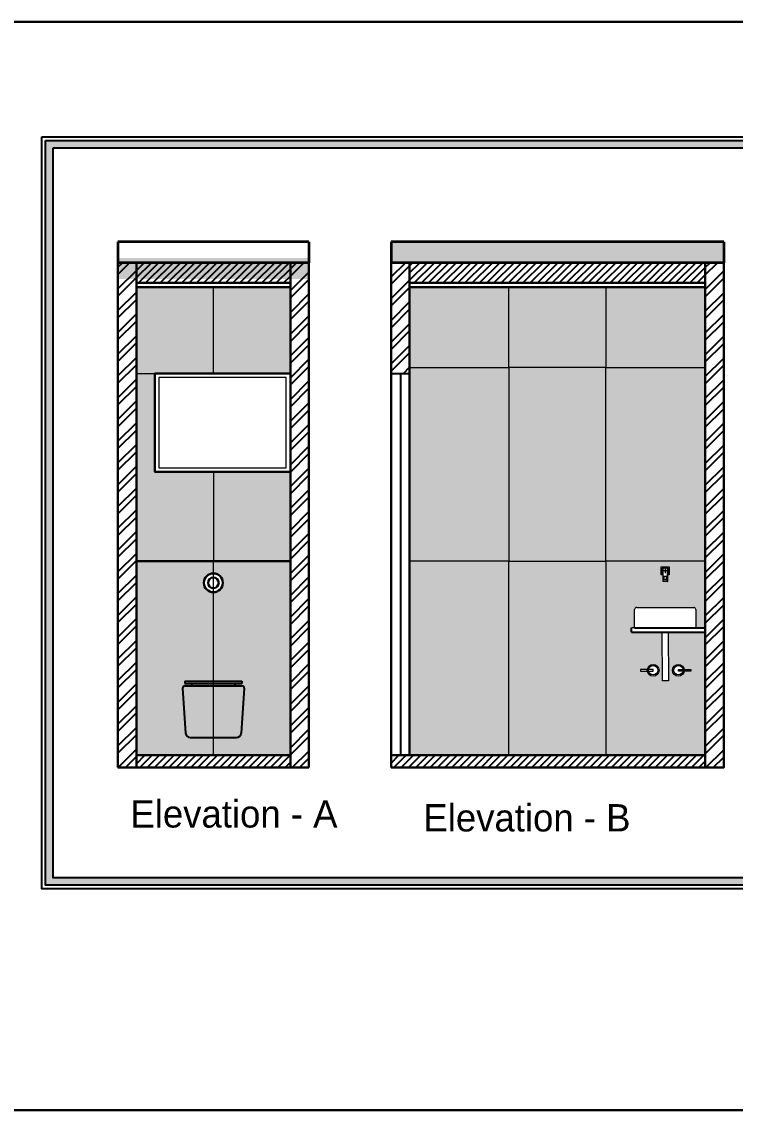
# Model space of a CAD drawing. Header units: millimetres. Extents: x 56222 to 3066687, y -650199 to -121287.
# Drawn here: x 149099.7 to 149273.5, y -184754.5 to -184489.3 of the extents above; entities that cross this region are included whole.
import ezdxf

# ---------------------------------------------------------------- set-up
doc = ezdxf.new("R2010")
doc.units = ezdxf.units.MM
doc.header["$MEASUREMENT"] = 0
for name, color, linetype, lineweight in [('dim05', 1, 'Continuous', 13), ('ELEC.', 5, 'Continuous', 20), ('Flooring', 253, 'Continuous', 30), ('FURNITURE', 32, 'Continuous', 9), ('INT-MISCELLENOUS', 250, 'Continuous', 0), ('NAME PLATE', 7, 'Continuous', 25), ('sec. mark', 5, 'Continuous', 25), ('UTILITY', 48, 'Continuous', 9), ('wall', 7, 'Continuous', 30), ('XX~SLAB ( BEAM )~ ( DIM )', 7, 'Continuous', 9)]:
    doc.layers.add(name, color=color, linetype=linetype, lineweight=lineweight)
doc.layers.add('hatch', color=253, linetype='Continuous', lineweight=0, transparency=0.4)
doc.layers.add('SANIT', color=232, linetype='Continuous')
doc.layers.add('str coll', color=6, linetype='Continuous')
doc.styles.add('DATE', font='swissc.ttf', dxfattribs={"height": 6.75})
pattern_1 = [(49.99999999999999, (-6126.994745536678, -3315.279934462422), (0.7172601826007535, -0.06275213498259512), [0.07500000000000001, -0.8250000000000001]), (355, (-6126.994745536678, -3315.279934462422), (-0.138751333613, 0.7521921337000119), [0.06, -0.66]), (100.45144446, (-6126.934973855678, -3315.285163806422), (0.578508846727112, 0.6894399909686295), [0.06374019199999995, -0.7011421119999995]), (46.18420000000001, (-6126.994745536678, -3315.079934462422), (1.067241330671572, -0.1655192807930765), [0.1125, -1.2375]), (96.63563549, (-6126.905808791678, -3315.093727769422), (0.9346619456742284, 0.9741186007745505), [0.09561034200000001, -1.05171376]), (351.1841639899999, (-6126.994745536678, -3315.079934462422), (0.9346619450547732, 0.9741186002699902), [0.09000000000000001, -0.990000001]), (21, (-6126.894745536678, -3315.129934462422), (0.5969070521184617, -0.4026188906653388), [0.07500000000000001, -0.8250000000000001]), (326.0000000000001, (-6126.894745536678, -3315.129934462422), (0.2433153319215817, 0.7251500450468531), [0.06, -0.66]), (71.45144474, (-6126.845003282679, -3315.163486036422), (0.8402223767299711, 0.3225311528063539), [0.06374019000000002, -0.701142112]), (37.50000000000001, (-6126.994745536678, -3315.279934462422), (0.01215985531729067, 0.3328938538313115), [0, -0.652, 0, -0.67, 0, -0.6625000000000001]), (7.499999999999999, (-6126.994745536678, -3315.279934462422), (0.2630695374421486, 0.3944117118823602), [0, -0.382, 0, -0.637, 0, -0.2525]), (327.5, (-6127.217745536678, -3315.279934462422), (0.533822436172409, -0.02255487173437976), [0, -0.25, 0, -0.78, 0, -1.035]), (317.5, (-6127.317745536679, -3315.279934462422), (0.5831861693423862, 0.1001049823323177), [0, -0.325, 0, -0.518, 0, -0.735])]
pattern_2 = [(45, (-6126.994745536678, -3315.279934462422), (-2.651650429449553, 2.651650429449553), []), (45, (-6125.226978586678, -3315.279934462422), (-2.651650429449553, 2.651650429449553), [])]
pattern_3 = [(45, (-6126.994745536678, -3315.279934462422), (-0.8838834764831844, 0.8838834764831844), [])]

# ---------------------------------------------------------------- blocks, each defined once
blk = doc.blocks.new('sda sdasd')
at = {"ltscale": 0.25, "true_color": 0xffffff}
h = blk.add_hatch(color=7, dxfattribs=at)
h.dxf.hatch_style = 1
h.paths.add_polyline_path([(46521.76047098187, -32072.17488785696, 0.4338480866341615), (46521.20321093896, -32071.57924016178), (46507.31773102479, -32071.57924016178, 0.4338480866341615), (46506.76047098188, -32072.17488785696), (46507.48899382655, -32083.10273052676, 0.3948479051885594), (46508.60351391236, -32084.14542323901), (46519.9174280514, -32084.14542323901, 0.3948479051882686), (46521.03194813721, -32083.10273052676)])
h.paths.add_polyline_path([(46521.20321093896, -32070.46224611047), (46507.31773102479, -32070.46224611047), (46507.31773102479, -32071.02074313612), (46521.20321093896, -32071.02074313612)])
h.paths.add_polyline_path([(46519.527719862, -32071.02074313612), (46508.99322210175, -32071.02074313612), (46508.99322210175, -32071.57924016178), (46519.527719862, -32071.57924016178)])
at = {"layer": 'SANIT'}
for p, q in [((46507.31773102479, -32070.46224611047), (46507.31773102479, -32071.02074313612)), ((46507.31773102479, -32070.46224611047), (46521.20321093896, -32070.46224611047)), ((46507.31773102479, -32071.02074313612), (46521.20321093896, -32071.02074313612)), ((46508.99322210175, -32071.02074313612), (46508.99322210175, -32071.57924016178)), ((46519.527719862, -32071.02074313612), (46519.527719862, -32071.57924016178)), ((46521.20321093896, -32070.46224611047), (46521.20321093896, -32071.02074313612)), ((46506.76047098188, -32072.17488785696), (46507.48899382653, -32083.10273052675)), ((46507.31773102479, -32071.57924016178), (46521.20321093896, -32071.57924016178)), ((46521.76047098188, -32072.17488785696), (46521.03194813723, -32083.10273052675)), ((46508.60351391236, -32084.14542323901), (46519.9174280514, -32084.14542323901))]:
    blk.add_line(p, q, dxfattribs=at)
for centre, radius, start, end in [((46507.31773102479, -32072.13773718743), 0.558497025654729, 90, 183.8140748341183), ((46521.20321093896, -32072.13773718743), 0.558497025654729, 356.1859251658687, 90), ((46508.60351391236, -32083.0284291877), 1.116994051309458, 183.8140748341183, 270), ((46519.9174280514, -32083.0284291877), 1.116994051309458, 270, 356.1859251658687)]:
    blk.add_arc(centre, radius, start, end, dxfattribs=at)
blk = doc.blocks.new('28')
at = {"layer": 'INT-MISCELLENOUS'}
for p, q in [((2733.916604217879, 15158.23691723935), (2733.916604217879, 15225.23691723935)), ((2734.416604217879, 15225.73691723935), (2801.416604217879, 15225.73691723935)), ((2747.285150843227, 15157.73691723935), (2734.416604217879, 15157.73691723935)), ((2744.266428367581, 15214.88662996773), (2744.266428367581, 15168.58662996773)), ((2744.317570638114, 15213.58662996773), (2744.317570638114, 15169.88662996773)), ((2744.521428367581, 15213.58662996773), (2744.521428367581, 15169.88662996773)), ((2791.066428367581, 15215.38662996773), (2744.766428367581, 15215.38662996773)), ((2744.962225464663, 15190.47398160495), (2744.96225299562, 15169.25011199544)), ((2746.192188600187, 15212.98675288966), (2744.962970919399, 15190.50127509204)), ((2745.462252995828, 15168.75035120901), (2745.462252995828, 15168.750112644)), ((2745.462252995828, 15168.750112644), (2747.259481571813, 15168.750112644)), ((2789.766428367581, 15215.33548769719), (2746.066428367581, 15215.33548769719)), ((2789.766428367581, 15215.13162996773), (2746.066428367581, 15215.13162996773)), ((2746.066428367581, 15168.34162996773), (2747.267847690194, 15168.34162996773)), ((2746.066428367581, 15168.13777223826), (2747.27193359348, 15168.13777223826)), ((2746.193345796379, 15212.95946005115), (2747.505775153, 15211.64703069456)), ((2789.141636343139, 15213.45946005115), (2746.69144314545, 15213.45946005115)), ((2747.285150843229, 15166.46076272866), (2747.285150843218, 15104.80300161809)), ((2747.505775153, 15211.64703069456), (2747.505775153001, 15104.80300161809)), ((2787.916603770844, 15191.7368623673), (2747.916604664913, 15191.7368623673)), ((2762.900825364302, 15191.73685427241), (2772.932383071455, 15191.73687046218)), ((2767.916604217879, 15211.73686192026), (2767.916604217879, 15171.73686281433)), ((2788.327304335733, 15211.64703069456), (2789.639733692189, 15212.95946005115)), ((2788.327304335593, 15104.80300161809), (2788.327304335733, 15211.64703069456)), ((2788.547928645519, 15104.80300161809), (2788.5479286453, 15166.46076272747)), ((2801.416604217879, 15157.73691723935), (2788.547928645331, 15157.73691723935)), ((2788.577211542185, 15168.08662996773), (2791.066428367581, 15168.08662996773)), ((2788.579713351663, 15168.13777223826), (2789.766428367581, 15168.13777223826)), ((2788.589685791181, 15168.34162996773), (2789.766428367581, 15168.34162996773)), ((2788.613933378283, 15168.750112644), (2790.370826492925, 15168.750112644)), ((2790.870108569192, 15190.50127509204), (2789.640890888403, 15212.98675288966)), ((2790.370826492925, 15168.75035120901), (2790.370826492925, 15168.750112644)), ((2790.87082649297, 15169.25011199543), (2790.870854023928, 15190.47398160495)), ((2791.311428367581, 15169.88662996772), (2791.311428367581, 15213.58662996773)), ((2791.515286097048, 15169.88662996772), (2791.515286097048, 15213.58662996773)), ((2791.566428367581, 15168.58662996773), (2791.566428367581, 15214.88662996773)), ((2801.916604217879, 15225.23691723935), (2801.916604217879, 15158.23691723935)), ((2748.003872502051, 15104.30300161809), (2747.785150843227, 15104.30300161809)), ((2787.829206986548, 15104.30300161809), (2748.003872502051, 15104.30300161809)), ((2755.666539744295, 15142.79519628157), (2755.666539744298, 15122.29519628157)), ((2778.166539744295, 15144.79519628157), (2757.666539744295, 15144.79519628156)), ((2757.666539744295, 15120.29519628157), (2778.166539744295, 15120.29519628157)), ((2780.166539744295, 15122.29519628157), (2780.166539744292, 15142.79519628157)), ((2788.047928645226, 15104.30300161809), (2787.829206986548, 15104.30300161809))]:
    blk.add_line(p, q, dxfattribs=at)
for centre, radius, start, end in [((2734.416604217879, 15225.23691723935), 0.5000000000000004, 90, 180), ((2734.416604217879, 15158.23691723935), 0.5000000000000004, 180, 270), ((2744.766428367581, 15214.88662996773), 0.5000000000000004, 90, 180), ((2744.766428367581, 15168.58662996773), 0.5000000000000004, 180, 270), ((2746.066428367581, 15213.58662996773), 1.74885772946717, 90, 180), ((2746.066428367581, 15169.88662996772), 1.74885772946716, 180, 270), ((2746.066428367581, 15213.58662996773), 1.544999999999991, 90, 180), ((2746.066428367581, 15169.88662996772), 1.54499999999998, 180, 270), ((2745.462225464662, 15190.47398225354), 0.5000000000000018, 176.8709158703778, 180.0000743222882), ((2745.462252996429, 15169.25011264457), 0.4999999999999986, 180.0000743859669, 269.9999999310582), ((2746.691443145451, 15212.95946005115), 0.5000000000009962, 90.00000000005213, 176.8709158701674), ((2789.14163634314, 15212.95946005115), 0.499999999999878, 3.129084129518002, 90.00000000005213), ((2789.766428367581, 15213.58662996773), 1.74885772946717, 0, 90), ((2789.766428367581, 15213.58662996773), 1.544999999999991, 0, 90), ((2789.766428367581, 15169.88662996772), 1.74885772946717, 270, 0), ((2789.766428367581, 15169.88662996772), 1.544999999999991, 270, 0), ((2790.370826492791, 15169.250112644), 0.5000000000000004, 270.0000000152683, 359.9999256792751), ((2790.370854023928, 15190.47398225354), 0.5000000000000013, 0, 3.12908412962216), ((2791.066428367581, 15214.88662996773), 0.5000000000000004, 0, 90), ((2791.066428367581, 15168.58662996773), 0.5000000000000004, 270, 0), ((2801.416604217879, 15225.23691723935), 0.5000000000000004, 0, 90), ((2801.416604217879, 15158.23691723935), 0.5000000000000004, 270, 0), ((2747.785150843229, 15104.80300161809), 0.4999999999997645, 180, 269.9999999999479), ((2788.047928645185, 15104.80300161809), 0.5000000000000837, 270.0000002524218, 0)]:
    blk.add_arc(centre, radius, start, end, dxfattribs=at)
blk.add_ellipse((2788.85219146246, 15166.46129418183), major_axis=(-3.990787110150218e-05, -3.499470647290653), ratio=0.08748907948251701, start_param=4.267198825471901, end_param=4.712541845179189, dxfattribs=at)
for points, knots in [([(2747.310901847912, 15169.3408138115), (2747.278870807555, 15169.29652779056), (2747.260076726612, 15169.16249890109), (2747.255408766719, 15168.80830138194), (2747.269850819451, 15168.26678120114), (2747.288502984941, 15167.45107033308), (2747.289214028453, 15166.84354311819), (2747.289632143032, 15166.46076272866)], [0.1341545808686492, 0.1341545808686492, 0.1341545808686492, 0.1341545808686492, 0.2729104800610421, 0.4084535133941652, 0.5742392236846261, 0.7712263564094565, 1, 1, 1, 1]), ([(2788.569808988408, 15167.91386239074), (2788.570348772768, 15167.93303733804), (2788.576762307072, 15168.16055056868), (2788.599510325366, 15168.56102493298), (2788.63055912303, 15169.016277181), (2788.663850612261, 15169.33689301544), (2788.674131206577, 15169.44850150306), (2788.654482005024, 15169.46236763141)], [0, 0, 0, 0, 0.01693004136539587, 0.2332863953458127, 0.4356781312108945, 0.6238469319707147, 0.7791071163533891, 0.7791071163533891, 0.7791071163533891, 0.7791071163533891]), ([(2755.666539744295, 15142.79519628157), (2755.666319184917, 15143.07146259169), (2755.78025399435, 15143.61211107955), (2756.251900744552, 15144.28311236563), (2756.917191430583, 15144.70194736107), (2757.423502562138, 15144.79527835382), (2757.666539744295, 15144.79519628156)], [0, 0, 0, 0, 0.263777883335291, 0.5164766120121037, 0.7678992076689491, 1, 1, 1, 1]), ([(2757.666539744295, 15120.29519628157), (2757.390273434172, 15120.29497572219), (2756.849624946315, 15120.40891053162), (2756.178623660227, 15120.88055728182), (2755.75978866479, 15121.54584796785), (2755.666457672038, 15122.05215909941), (2755.666539744298, 15122.29519628157)], [0, 0, 0, 0, 0.2637778833352896, 0.5164766120120908, 0.7678992076689514, 1, 1, 1, 1]), ([(2778.166539744295, 15144.79519628157), (2778.442806054417, 15144.79541684095), (2778.983454542275, 15144.68148203151), (2779.654455828362, 15144.20983528131), (2780.073290823801, 15143.54454459528), (2780.166621816552, 15143.03823346372), (2780.166539744292, 15142.79519628157)], [0, 0, 0, 0, 0.2637778833352965, 0.5164766120121023, 0.7678992076689455, 1, 1, 1, 1]), ([(2780.166539744295, 15122.29519628157), (2780.166760303672, 15122.01892997144), (2780.05282549424, 15121.47828148359), (2779.581178744038, 15120.8072801975), (2778.915888058007, 15120.38844520206), (2778.409576926451, 15120.29511420931), (2778.166539744295, 15120.29519628157)], [0, 0, 0, 0, 0.2637778833352794, 0.5164766120121009, 0.7678992076689403, 1, 1, 1, 1])]:
    blk.add_open_spline(points, degree=3, knots=knots, dxfattribs=at)

msp = doc.modelspace()

# ---------------------------------------------------------------- hatches: boundary and pattern name
at = {"layer": 'hatch', "linetype": 'Continuous', "lineweight": 25}
h = msp.add_hatch(dxfattribs=at)
h.set_pattern_fill('AR-CONC', color=256, scale=0.5)
h.set_pattern_definition([(49.99999999999999, (-6126.994745536678, -3319.21982601838), (3.586300913003767, -0.3137606749129755), [0.375, -4.125]), (355, (-6126.994745536678, -3319.21982601838), (-0.693756668065, 3.760960668500059), [0.3, -3.3]), (100.45144446, (-6126.695887131678, -3319.245972738379), (2.89254423363556, 3.447199954843147), [0.3187009599999997, -3.505710559999998]), (46.18420000000001, (-6126.994745536678, -3318.21982601838), (5.336206653357862, -0.8275964039653827), [0.5625, -6.1875]), (96.63563549, (-6126.550061811678, -3318.28879255338), (4.673309728371142, 4.870593003872752), [0.47805171, -5.258568799999999]), (351.1841639899999, (-6126.994745536678, -3318.21982601838), (4.673309725273866, 4.870593001349951), [0.45, -4.950000005]), (21, (-6126.494745536678, -3318.46982601838), (2.984535260592308, -2.013094453326694), [0.375, -4.125]), (326.0000000000001, (-6126.494745536678, -3318.46982601838), (1.216576659607909, 3.625750225234265), [0.3, -3.3]), (71.45144474, (-6126.246034266678, -3318.63758388838), (4.201111883649856, 1.612655764031769), [0.31870095, -3.50571056]), (37.50000000000001, (-6126.994745536678, -3319.21982601838), (0.06079927658645334, 1.664469269156557), [0, -3.26, 0, -3.35, 0, -3.3125]), (7.499999999999999, (-6126.994745536678, -3319.21982601838), (1.315347687210743, 1.972058559411801), [0, -1.91, 0, -3.185, 0, -1.2625]), (327.5, (-6128.109745536678, -3319.21982601838), (2.669112180862045, -0.1127743586718988), [0, -1.25, 0, -3.9, 0, -5.175]), (317.5, (-6128.609745536678, -3319.21982601838), (2.915930846711931, 0.5005249116615886), [0, -1.625, 0, -2.59, 0, -3.675])])
h.paths.add_polyline_path([(149189.6477328346, -184542.8864930004), (149189.6477328346, -184547.9466014454), (149270.6477273103, -184547.9466014458), (149270.6477273102, -184542.8864930009)])
h.paths.add_polyline_path([(149169.5907054659, -184546.8263845564), (149123.0907109904, -184546.826384556), (149123.0907109904, -184551.8864930009), (149169.5907054659, -184551.8864930013)])
h = msp.add_hatch(dxfattribs=at)
h.set_pattern_fill('ANSI32', color=256, scale=10, style=0)
h.set_pattern_definition(pattern_2)
h.paths.add_polyline_path([(149127.5907109903, -184547.946601445), (149123.0907109904, -184547.9466014449), (149123.0907109904, -184670.9466014449), (149127.5907109904, -184670.9466014449)])
h.paths.add_polyline_path([(149169.5907054659, -184547.9466014454), (149165.0907109903, -184547.9466014453), (149165.0907109903, -184670.9466014449), (149169.5907054659, -184670.9466014449)])
h = msp.add_hatch(dxfattribs=at)
h.set_pattern_fill('ANSI31', color=6, scale=10)
h.set_pattern_definition(pattern_3)
h.paths.add_polyline_path([(149266.1477328347, -184547.9466014455), (149194.1477328346, -184547.9466014451), (149194.1477328346, -184552.8864930005), (149266.1477328347, -184552.8864930005)])
h.paths.add_polyline_path([(149165.0907082281, -184547.9466014453), (149127.5907082282, -184547.9466014449), (149127.5907109904, -184552.8864930005), (149165.0907109903, -184552.8864930005)])
h = msp.add_hatch(dxfattribs=at)
h.set_pattern_fill('ANSI32', color=256, scale=10, style=0)
h.set_pattern_definition(pattern_2)
h.paths.add_polyline_path([(149194.1477328346, -184553.8864930006), (149194.1477328346, -184547.9466014454), (149189.6477328346, -184547.9466014454), (149189.6477328346, -184574.9465963057), (149194.1477328346, -184574.9465963057), (149194.1477328346, -184573.458601446)])
h = msp.add_hatch(dxfattribs=at)
h.set_pattern_fill('ANSI32', color=256, scale=10, style=0)
h.set_pattern_definition(pattern_2)
h.paths.add_polyline_path([(149270.6477273103, -184547.9466014453), (149266.1477328347, -184547.9466014453), (149266.1477328347, -184670.9466014449), (149270.6477273103, -184670.9466014449)])
at = {"layer": 'hatch', "linetype": 'Continuous', "lineweight": 25, "true_color": 0xe9d9ba, "transparency": 33554546}
h = msp.add_hatch(dxfattribs=at)
h.set_pattern_fill('AR-CONC', color=254, scale=0.1)
h.set_pattern_definition(pattern_1)
edge = h.paths.add_edge_path()
edge.add_line((149165.0907109903, -184620.702601445), (149146.3407109903, -184620.702601445))
edge.add_line((149146.3407109903, -184620.702601445), (149146.3407109903, -184623.6424588226))
edge.add_arc((149146.3407109903, -184625.9466014449), 2.304142622277141, -7.236735655169468e-10, 90, ccw=False)
edge.add_arc((149146.3407109903, -184625.9466014449), 2.304142622306244, -90, 7.236735655169468e-10, ccw=False)
edge.add_line((149146.3407109903, -184628.2507440672), (149146.3407109903, -184649.9466014449))
edge.add_line((149146.3407109903, -184649.9466014449), (149153.2834509476, -184649.9466014449))
edge.add_line((149153.2834509476, -184649.9466014449), (149153.2834509476, -184650.5050984705))
edge.add_line((149153.2834509476, -184650.5050984705), (149151.6079598706, -184650.5050984705))
edge.add_line((149151.6079598706, -184650.5050984705), (149151.6079598706, -184651.0635954962))
edge.add_line((149151.6079598706, -184651.0635954962), (149153.2834509476, -184651.0635954962))
edge.add_arc((149153.2834509476, -184651.6220925219), 0.558497025660472, -3.8140748336945194, 89.99999999701419, ccw=False)
edge.add_line((149153.8407109905, -184651.6592431914), (149153.1121881458, -184662.5870858612))
edge.add_arc((149151.99766806, -184662.5127845221), 1.116994051299124, 270, 356.18592516610687, ccw=False)
edge.add_line((149151.99766806, -184663.6297785735), (149146.3407109903, -184663.6297785735))
edge.add_line((149146.3407109903, -184663.6297785735), (149146.3407109903, -184667.9466014449))
edge.add_line((149146.3407109903, -184667.9466014449), (149165.0907109903, -184667.9466014449))
edge.add_line((149165.0907109903, -184667.9466014449), (149165.0907109903, -184620.702601445))
edge = h.paths.add_edge_path()
edge.add_arc((149146.3407109904, -184625.9466014449), 2.304142622306244, 180, 269.99999999927627, ccw=False)
edge.add_arc((149146.3407109903, -184625.9466014449), 2.304142622306244, 90, 180.0000000007237, ccw=False)
edge.add_line((149146.3407109903, -184623.6424588226), (149146.3407109903, -184620.702601445))
edge.add_line((149146.3407109903, -184620.702601445), (149127.5907109904, -184620.702601445))
edge.add_line((149127.5907109904, -184620.702601445), (149127.5907109904, -184667.9466014449))
edge.add_line((149127.5907109904, -184667.9466014449), (149146.3407109903, -184667.9466014449))
edge.add_line((149146.3407109903, -184667.9466014449), (149146.3407109903, -184663.6297785734))
edge.add_line((149146.3407109903, -184663.6297785734), (149140.683753921, -184663.6297785735))
edge.add_arc((149140.683753921, -184662.5127845222), 1.11699405129184, 183.8140748338932, 270, ccw=False)
edge.add_line((149139.5692338352, -184662.5870858612), (149138.8407109905, -184651.6592431914))
edge.add_arc((149139.3979710334, -184651.6220925219), 0.558497025649562, 90, 183.8140748338932, ccw=False)
edge.add_line((149139.3979710334, -184651.0635954962), (149141.0734621104, -184651.0635954962))
edge.add_line((149141.0734621104, -184651.0635954962), (149141.0734621104, -184650.5050984705))
edge.add_line((149141.0734621104, -184650.5050984705), (149139.3979710334, -184650.5050984705))
edge.add_line((149139.3979710334, -184650.5050984705), (149139.3979710334, -184649.9466014449))
edge.add_line((149139.3979710334, -184649.9466014449), (149146.3407109903, -184649.9466014449))
edge.add_line((149146.3407109903, -184649.9466014449), (149146.3407109903, -184628.2507440672))
h.paths.add_polyline_path([(149165.0907109903, -184598.9466014449), (149146.3407109903, -184598.9466014449), (149146.3407109903, -184620.702601445), (149165.0907109903, -184620.702601445)])
h.paths.add_polyline_path([(149146.3407109903, -184598.9466014449), (149132.0907109896, -184598.9466014449), (149132.0907109896, -184574.9466014449), (149127.5907109904, -184574.9466014449), (149127.5907109904, -184620.702601445), (149146.3407109903, -184620.702601445)])
h.paths.add_polyline_path([(149146.3407109903, -184553.8864930005), (149127.5907109904, -184553.8864930005), (149127.5907109904, -184574.9466014449), (149146.3407109903, -184574.9466014449)])
h.paths.add_polyline_path([(149165.0907109903, -184553.8864930005), (149146.3407109903, -184553.8864930005), (149146.3407109903, -184574.9466014449), (149165.0907109903, -184574.9466014449)])
h = msp.add_hatch(dxfattribs=at)
h.set_pattern_fill('AR-CONC', color=254, scale=0.1)
h.set_pattern_definition(pattern_1)
h.paths.add_polyline_path([(149241.9587328346, -184620.7026014459), (149218.3367328346, -184620.7026014459), (149218.3367328346, -184667.9466014459), (149241.9587328346, -184667.9466014459)])
h.paths.add_polyline_path([(149218.3367328346, -184620.7026014459), (149194.1477328346, -184620.7026014459), (149194.1477328346, -184667.9466014459), (149218.3367328346, -184667.9466014459)])
h.paths.add_polyline_path([(149218.3367328346, -184573.458601446), (149194.1477328346, -184573.458601446), (149194.1477328346, -184620.7026014459), (149218.3367328346, -184620.7026014459)])
h.paths.add_polyline_path([(149241.9587328346, -184573.458601446), (149218.3367328346, -184573.458601446), (149218.3367328346, -184620.7026014459), (149241.9587328346, -184620.7026014459)])
h.paths.add_polyline_path([(149266.1477328347, -184573.458601446), (149241.9587328346, -184573.458601446), (149241.9587328346, -184620.7026014459), (149266.1477328347, -184620.7026014459)])
h.paths.add_polyline_path([(149266.1477328347, -184553.8864930006), (149241.9587328346, -184553.8864930006), (149241.9587328346, -184573.458601446), (149266.1477328347, -184573.458601446)])
h.paths.add_polyline_path([(149241.9587328346, -184553.8864930006), (149218.3367328346, -184553.8864930006), (149218.3367328346, -184573.458601446), (149241.9587328346, -184573.458601446)])
h.paths.add_polyline_path([(149218.3367328346, -184553.8864930006), (149194.1477328346, -184553.8864930006), (149194.1477328346, -184573.458601446), (149218.3367328346, -184573.458601446)])
edge = h.paths.add_edge_path()
edge.add_line((149266.1477328347, -184637.946601445), (149257.1526467181, -184637.9466014449))
edge.add_line((149257.1526467181, -184637.9466014449), (149257.2304509128, -184649.8300690055))
edge.add_line((149257.2304509128, -184649.8300690055), (149255.7190052075, -184649.8300690055))
edge.add_line((149255.7190052075, -184649.8300690055), (149255.6412010127, -184637.9466014449))
edge.add_line((149255.6412010127, -184637.9466014449), (149248.1888751449, -184637.9466014449))
edge.add_line((149248.1888751449, -184637.9466014449), (149248.1888751449, -184636.9466014449))
edge.add_line((149248.1888751449, -184636.9466014449), (149248.9575991995, -184636.9466014449))
edge.add_line((149248.9575991995, -184636.9466014449), (149248.9575991995, -184632.4447435458))
edge.add_arc((149249.4575991995, -184632.4447435458), 0.5, 90, 180, ccw=False)
edge.add_line((149249.4575991995, -184631.9447435458), (149263.3362485313, -184631.9447435458))
edge.add_arc((149263.3362485313, -184632.4447435458), 0.5, 0, 90, ccw=False)
edge.add_line((149263.8362485313, -184632.4447435458), (149263.8362485313, -184636.946601445))
edge.add_line((149263.8362485313, -184636.946601445), (149266.1477328347, -184636.946601445))
edge.add_line((149266.1477328347, -184636.946601445), (149266.1477328347, -184620.7026014459))
edge.add_line((149266.1477328347, -184620.7026014459), (149241.9587328346, -184620.7026014459))
edge.add_line((149241.9587328346, -184620.7026014459), (149241.9587328346, -184667.9466014459))
edge.add_line((149241.9587328346, -184667.9466014459), (149266.1477328347, -184667.9466014459))
edge.add_line((149266.1477328347, -184667.9466014459), (149266.1477328347, -184637.946601445))
edge = h.paths.add_edge_path(flags=16)
edge.add_line((149250.3859710968, -184647.4707495747), (149250.3859710968, -184647.0610713387))
edge.add_line((149250.3859710968, -184647.0610713387), (149252.0477671254, -184647.0610713387))
edge.add_arc((149253.4616787308, -184647.2659104567), 1.428672492982298, 0, 171.7566800128857, ccw=False)
edge.add_arc((149253.4616787308, -184647.2659104567), 1.428672492998885, -171.7566800079304, 0, ccw=False)
edge.add_line((149252.0477671254, -184647.4707495747), (149250.3859710968, -184647.4707495747))
edge = h.paths.add_edge_path(flags=0)
edge.add_arc((149253.4616787308, -184647.2659104567), 1.142937994387466, 0, 360)
edge = h.paths.add_edge_path(flags=16)
edge.add_arc((149259.60279291, -184647.2659104566), 1.428672492969781, 8.243319987114376, 180, ccw=False)
edge.add_line((149261.0167045154, -184647.0610713387), (149262.678500544, -184647.0610713387))
edge.add_line((149262.678500544, -184647.0610713387), (149262.678500544, -184647.4707495747))
edge.add_line((149262.678500544, -184647.4707495747), (149261.0167045154, -184647.4707495747))
edge.add_arc((149259.60279291, -184647.2659104566), 1.428672492970186, 180, 351.7566800080978, ccw=False)
edge = h.paths.add_edge_path(flags=0)
edge.add_arc((149259.60279291, -184647.2659104566), 1.142937994387466, 0, 360)
h.paths.add_polyline_path([(149255.7901164132, -184624.0416033698), (149255.3969238654, -184624.0416033698), (149255.3969238654, -184622.0416033698), (149257.3969238654, -184622.0416033698), (149257.3969238654, -184624.0416033698), (149257.003727525, -184624.0416033698), (149257.003727525, -184625.6131891233), (149255.8112552855, -184625.6131891233), (149255.7901164132, -184625.6131891233)], flags=16)
h.paths.add_polyline_path([(149255.708830458, -184622.3989647601), (149255.7028346425, -184622.3989647601), (149255.7028346425, -184622.4027050518), (149255.708830458, -184622.4027050518)], flags=0)
edge = h.paths.add_edge_path(flags=0)
edge.add_arc((149255.7160363404, -184623.7224941718), 0.0147058823495172, -180, 0, ccw=False)
edge.add_line((149255.701330458, -184623.7224941718), (149255.701330458, -184622.3460235836))
edge.add_line((149255.701330458, -184622.3460235836), (149257.1072267886, -184622.3460235836))
edge.add_line((149257.1072267886, -184622.3460235836), (149257.0925069286, -184622.3607434437))
edge.add_line((149257.0925069286, -184622.3607434437), (149257.0925069286, -184623.7224941718))
edge.add_arc((149257.0778010463, -184623.7224941718), 0.0147058823495172, -90, 0, ccw=False)
edge.add_line((149257.0778010463, -184623.7372000542), (149256.9972385747, -184623.7372000542))
edge.add_line((149256.9972385747, -184623.7372000542), (149256.9972385747, -184623.0416049836))
edge.add_line((149256.9972385747, -184623.0416049836), (149255.7966053635, -184623.0416049836))
edge.add_line((149255.7966053635, -184623.0416049836), (149255.7307422227, -184623.7224941718))
h.paths.add_polyline_path([(149256.7572160868, -184625.1428304568), (149256.7572160868, -184624.4222422215), (149256.0366278515, -184624.4222422215), (149256.0366278515, -184625.1428304568)], flags=0)
h.paths.add_polyline_path([(149257.0395657521, -184622.3535235836), (149257.0395657521, -184622.3475277681), (149257.0320970407, -184622.3475277681), (149257.032424815, -184622.3535235836)], flags=0)
edge = h.paths.add_edge_path(flags=0)
edge.add_line((149255.721795078, -184623.0783468612), (149255.7613884677, -184622.3540843501))
edge.add_arc((149255.7542716345, -184622.3989647601), 0.04544117647546133, 80.98944625184389, 301.7645791272056)
edge.add_line((149255.7781932459, -184622.4375996799), (149255.7825346618, -184622.4419410959))
edge.add_arc((149255.7542716345, -184622.3989647601), 0.05143699202900326, 81.67703661534699, 303.3305847634776, ccw=False)
edge.add_line((149255.761717282, -184622.34806951), (149255.7218170037, -184623.0779457858))
edge.add_arc((149255.7365009609, -184623.0787485163), 0.01470588237927917, 176.8709159306797, 180.0000743850288)
edge.add_line((149255.7217950785, -184623.0787485354), (149255.7217958883, -184623.7029799946))
edge.add_arc((149255.7365017706, -184623.7029799755), 0.01470588234952959, 180.0000743850289, 270)
edge.add_line((149255.7365017706, -184623.7176858578), (149255.7850537319, -184623.7176858578))
edge.add_arc((149255.7542716345, -184623.6842588777), 0.04544117649487628, 224.3833276214284, 312.6412214792646, ccw=False)
edge.add_line((149255.7217959052, -184623.7160429544), (149255.721795078, -184623.0783468612))
edge = h.paths.add_edge_path(flags=0)
edge.add_line((149257.0573421676, -184623.7176858578), (149257.0056688407, -184623.7176858578))
edge.add_line((149257.0056688407, -184623.7176858578), (149257.0053886521, -184623.7226996112))
edge.add_arc((149257.0395657521, -184623.6842588777), 0.05143699203840054, 228.3601673396697, 410.8392477610586)
edge.add_line((149257.072048126, -184623.6443758044), (149257.0720488597, -184623.0787485355))
edge.add_line((149257.0720488597, -184623.0787485355), (149257.085968882, -184622.3485004253))
edge.add_arc((149257.0778010463, -184622.360729466), 0.01470588234244452, 26.140619278995473, 56.26084562876167, ccw=False)
edge.add_line((149257.0910027442, -184622.3542504114), (149257.0720480499, -184623.7029799755))
edge.add_arc((149257.0573421676, -184623.7029799755), 0.0147058823495172, -90, 0, ccw=False)
at = {"layer": 'hatch', "linetype": 'Continuous', "lineweight": 25}
h = msp.add_hatch(dxfattribs=at)
h.set_pattern_fill('ANSI31', color=256, scale=10, style=0)
h.set_pattern_definition(pattern_3)
h.paths.add_polyline_path([(149165.0907109903, -184667.9466014449), (149146.3407109903, -184667.9466014449), (149127.5907109904, -184667.9466014449), (149127.5907109904, -184670.9466014449), (149165.0907109903, -184670.9466014449)])
h = msp.add_hatch(dxfattribs=at)
h.set_pattern_fill('ANSI31', color=256, scale=10, style=0)
h.set_pattern_definition(pattern_3)
h.paths.add_polyline_path([(149266.1477328347, -184667.9466014459), (149241.9587328346, -184667.9466014459), (149218.3367328346, -184667.9466014459), (149194.1477328346, -184667.9466014459), (149189.6477328346, -184667.9466014459), (149189.6477328346, -184670.9466014449), (149266.1477328347, -184670.9466014449)])
at = {"layer": 'NAME PLATE', "true_color": 0xd39e00}
h = msp.add_hatch(color=42, dxfattribs=at)
h.paths.add_polyline_path([(149105.4729502603, -184518.176534231), (149105.4729502603, -184699.6418807882), (149363.2818632976, -184699.6418807882), (149363.2818632976, -184518.176534231)])
h.paths.add_polyline_path([(149107.2823036365, -184519.9858876075), (149361.4725099212, -184519.9858876075), (149361.4725099212, -184697.8325274117), (149107.2823036365, -184697.8325274117)], flags=16)

# ---------------------------------------------------------------- linework, layer by layer
at = {"color": 6, "lineweight": 30}
for p, q in [((149165.0907109903, -184552.8864930005), (149127.5907109904, -184552.8864930005)), ((149165.0907109903, -184553.8864930005), (149127.5907109904, -184553.8864930005)), ((149266.1477328347, -184552.8864930005), (149194.1477328346, -184552.8864930005)), ((149266.1477328347, -184553.8864930006), (149194.1477328346, -184553.8864930006))]:
    msp.add_line(p, q, dxfattribs=at)
at = {"color": 3, "lineweight": 30, "ltscale": 0.25}
for radius in [2.304142622298968, 1.304142622298968]:
    msp.add_circle((149146.3407109903, -184625.9466014449), radius, dxfattribs=at)
at = {"layer": 'dim05', "color": 1, "lineweight": 35}
for p, q in [((149169.5907054659, -184542.8864930004), (149123.0907109904, -184542.886493)), ((149123.0907109904, -184542.886493), (149123.0907109904, -184547.9466014449)), ((149169.5907054659, -184542.8864930004), (149169.5907054659, -184547.9466014454)), ((149270.6477273102, -184542.8864930009, 0.1256346067141625), (149189.6477328346, -184542.8864930004, 0.1256346067141625)), ((149189.6477328346, -184542.8864930005), (149189.6477328346, -184547.9466014454)), ((149270.6477273102, -184542.8864930009, 0.1256346067141625), (149270.6477273103, -184547.9466014458, 0.1256346067141625)), ((149169.5907054659, -184547.9466014454), (149123.0907109904, -184547.9466014449)), ((149270.6477273102, -184547.9466014458, 0.1256346067141625), (149189.6477328346, -184547.9466014454, 0.1256346067141625))]:
    msp.add_line(p, q, dxfattribs=at)
at = {"layer": 'Flooring', "ltscale": 4}
for p, q in [((149165.0907109903, -184667.9466014449), (149127.5907109904, -184667.9466014449)), ((149194.1477328346, -184667.9466014459), (149189.6477328346, -184667.9466014459)), ((149266.1477328347, -184667.9466014449), (149194.1477328346, -184667.9466014449))]:
    msp.add_line(p, q, dxfattribs=at)
at = {"layer": 'FURNITURE'}
for points in [[(149146.3407109903, -184553.8864930005), (149127.5907109904, -184553.8864930005), (149127.5907109904, -184574.9466014449), (149146.3407109903, -184574.9466014449)], [(149146.3407109903, -184553.8864930005), (149165.0907109903, -184553.8864930005), (149165.0907109903, -184574.9466014449), (149146.3407109903, -184574.9466014449)], [(149146.3407109903, -184620.702601445), (149127.5907109904, -184620.702601445), (149127.5907109904, -184667.9466014449), (149146.3407109903, -184667.9466014449)], [(149146.3407109903, -184620.702601445), (149165.0907109903, -184620.702601445), (149165.0907109903, -184667.9466014449), (149146.3407109903, -184667.9466014449)]]:
    msp.add_lwpolyline(points, close=True, dxfattribs=at)
at = {"layer": 'FURNITURE', "elevation": -0.00775251805599097}
for points in [[(149218.3367328346, -184553.8864930006), (149194.1477328346, -184553.8864930006), (149194.1477328346, -184573.458601446), (149218.3367328346, -184573.458601446)], [(149218.3367328346, -184553.8864930006), (149241.9587328346, -184553.8864930006), (149241.9587328346, -184573.458601446), (149218.3367328346, -184573.458601446)], [(149266.1477328347, -184553.8864930006), (149241.9587328346, -184553.8864930006), (149241.9587328346, -184573.458601446), (149266.1477328347, -184573.458601446)], [(149218.3367328346, -184620.7026014459), (149194.1477328346, -184620.7026014459), (149194.1477328346, -184573.458601446), (149218.3367328346, -184573.458601446)], [(149218.3367328346, -184620.7026014459), (149241.9587328346, -184620.7026014459), (149241.9587328346, -184573.458601446), (149218.3367328346, -184573.458601446)], [(149266.1477328347, -184620.7026014459), (149241.9587328346, -184620.7026014459), (149241.9587328346, -184573.458601446), (149266.1477328347, -184573.458601446)], [(149218.3367328346, -184620.7026014459), (149194.1477328346, -184620.7026014459), (149194.1477328346, -184667.9466014459), (149218.3367328346, -184667.9466014459)], [(149218.3367328346, -184620.7026014459), (149241.9587328346, -184620.7026014459), (149241.9587328346, -184667.9466014459), (149218.3367328346, -184667.9466014459)], [(149266.1477328347, -184620.7026014459), (149241.9587328346, -184620.7026014459), (149241.9587328346, -184667.9466014459), (149266.1477328347, -184667.9466014459)]]:
    msp.add_lwpolyline(points, close=True, dxfattribs=at)
at = {"layer": 'FURNITURE'}
for points in [[(149146.3407109903, -184598.9466014449), (149146.3407109903, -184620.702601445), (149127.5907109904, -184620.702601445), (149127.5907109904, -184574.9466014449), (149146.3407109903, -184574.9466014449)], [(149146.3407109903, -184598.9466014449), (149146.3407109903, -184620.702601445), (149165.0907109903, -184620.702601445), (149165.0907109903, -184574.9466014449), (149146.3407109903, -184574.9466014449)]]:
    msp.add_lwpolyline(points, dxfattribs=at)
at = {"layer": 'NAME PLATE', "color": 42, "true_color": 0xd39e00}
for points in [[(149104.568273572, -184517.2718575427), (149364.1865399855, -184517.2718575427), (149364.1865399855, -184700.5465574764), (149104.568273572, -184700.5465574764)], [(149105.4729502603, -184518.176534231), (149363.2818632976, -184518.176534231), (149363.2818632976, -184699.6418807882), (149105.4729502603, -184699.6418807882)], [(149107.2823036365, -184519.9858876075), (149361.4725099212, -184519.9858876075), (149361.4725099212, -184697.8325274117), (149107.2823036365, -184697.8325274117)]]:
    msp.add_lwpolyline(points, close=True, dxfattribs=at)
at = {"layer": 'str coll', "color": 252, "lineweight": 5, "true_color": 0x939598}
msp.add_lwpolyline([(149255.6412010127, -184637.9466014449), (149257.1526467181, -184637.9466014449), (149257.2304509128, -184649.8300690055), (149255.7190052075, -184649.8300690055)], close=True, dxfattribs=at)
at = {"layer": 'str coll', "color": 252, "lineweight": 5, "true_color": 0x939598, "elevation": -0.1256346067147914}
for points in [[(149253.4616787308, -184647.0610713387), (149250.3859710968, -184647.0610713387), (149250.3859710968, -184647.4707495747), (149253.4616787308, -184647.4707495747)], [(149259.60279291, -184647.0610713387), (149262.678500544, -184647.0610713387), (149262.678500544, -184647.4707495747), (149259.60279291, -184647.4707495747)]]:
    msp.add_lwpolyline(points, close=True, dxfattribs=at)
at = {"layer": 'str coll', "color": 252, "lineweight": 5, "true_color": 0x939598}
for centre, radius in [((149253.4616787308, -184647.2659104567, -0.1256346067147914), 1.428672492977292), ((149253.4616787308, -184647.2659104567, -0.1256346067147914), 1.142937994381833), ((149259.60279291, -184647.2659104566, -0.1256346067147914), 1.428672492977292), ((149259.60279291, -184647.2659104566, -0.1256346067147914), 1.142937994381833)]:
    msp.add_circle(centre, radius, dxfattribs=at)
at = {"layer": 'UTILITY', "ltscale": 3}
for p, q in [((149248.9575991995, -184636.9466014449), (149248.9575991995, -184632.4447435458)), ((149249.4575991995, -184631.9447435458), (149263.3362485313, -184631.9447435458)), ((149263.8362485313, -184632.4447435458), (149263.8362485313, -184636.9466014449)), ((149263.8362485313, -184636.9466014449), (149248.1888751449, -184636.9466014449))]:
    msp.add_line(p, q, dxfattribs=at)
for centre, start, end in [((149249.4575991995, -184632.4447435458), 90, 180), ((149263.3362485313, -184632.4447435458), 0, 90)]:
    msp.add_arc(centre, 0.5, start, end, dxfattribs=at)
at = {"layer": 'wall', "lineweight": 30}
for p, q in [((149123.0907109916, -184547.9466014449), (149123.0907109904, -184670.9466014445)), ((149127.5907109915, -184547.946601445), (149127.5907109904, -184670.9466014445)), ((149165.0907109903, -184547.9466014453), (149165.0907109903, -184670.9466014449, -0.1256346067153965)), ((149169.5907054671, -184547.9466014454), (149169.5907054659, -184670.9466014449, -0.1256346067153965)), ((149189.6477328346, -184547.9466014453), (149189.6477328346, -184670.9466014445)), ((149194.1477328346, -184547.9466014453), (149194.1477328346, -184667.9466014449)), ((149266.1477328347, -184547.9466014453), (149266.1477328347, -184670.9466014449)), ((149270.6477273103, -184547.9466014453), (149270.6477273103, -184670.9466014449)), ((149127.5907109904, -184620.702601445), (149165.0907109903, -184620.702601445)), ((149169.5907054659, -184670.9466014449), (149123.0907109904, -184670.9466014449)), ((149270.6477273103, -184670.9466014449), (149189.6477328346, -184670.9466014449))]:
    msp.add_line(p, q, dxfattribs=at)
at = {"layer": 'wall', "lineweight": 25}
for p, q in [((149189.6477328346, -184574.9465963057, -0.1217085319809168), (149189.6477328345, -184667.9466008944)), ((149189.6477328346, -184574.9465963057, -0.1217085319809168), (149194.1477328345, -184574.9465963057, -0.1217085319809144)), ((149191.8977328346, -184574.9465963057, -0.1217085319802998), (149191.8977328345, -184667.9466011697)), ((149194.1477328345, -184574.9465963057, -0.1217085319809168), (149194.1477328346, -184667.9466014449))]:
    msp.add_line(p, q, dxfattribs=at)
at = {"layer": 'wall', "color": 18, "lineweight": 25, "true_color": 0x000000}
for p, q in [((149248.1888751449, -184637.9466014449), (149248.1888751449, -184636.9466014449, 0.1256346067172594)), ((149248.1888751449, -184637.9466014449, -0.1256346067147914), (149266.1477328347, -184637.946601445, -0.1256346067147914)), ((149248.9575991995, -184636.9466014449, -0.1256346067147914), (149266.1477328347, -184636.946601445, -0.1256346067147914))]:
    msp.add_line(p, q, dxfattribs=at)
at = {"layer": 'wall', "lineweight": 25}
msp.add_lwpolyline([(149266.1477328347, -184547.9466014453), (149270.6477273103, -184547.9466014453), (149270.6477273103, -184670.9466014449), (149266.1477328347, -184670.9466014449)], close=True, dxfattribs=at)
at = {"layer": 'wall', "lineweight": 30}
msp.add_lwpolyline([(149165.0907109892, -184574.9466014449), (149132.0907109896, -184574.9466014449), (149132.0907109896, -184598.9466014449), (149165.0907109892, -184598.9466014449)], close=True, dxfattribs=at)
at = {"layer": 'wall', "lineweight": 0}
msp.add_lwpolyline([(149164.0907109892, -184575.9466014449), (149133.0907109896, -184575.9466014449), (149133.0907109896, -184597.9466014449), (149164.0907109892, -184597.9466014449)], close=True, dxfattribs=at)
at = {"layer": 'XX~SLAB ( BEAM )~ ( DIM )', "color": 85, "lineweight": 30, "true_color": 0x58ba48}
msp.add_lwpolyline([(148893.1769331943, -184489.2508066854), (149745.028103666, -184489.2508066854), (149745.028103666, -184754.4565410579), (148893.1769331943, -184754.4565410579)], close=True, dxfattribs=at)

# ---------------------------------------------------------------- block references
at = {"layer": 'ELEC.'}
msp.add_blockref('sda sdasd', (102632.0802400086, -152579.4843553344), dxfattribs=at)
at = {"layer": 'INT-MISCELLENOUS', "xscale": 0.02941176470588059, "yscale": 0.02941176470588059, "zscale": 0.02941176470588059}
msp.add_blockref('28', (149174.9876119766, -185069.8573950532), dxfattribs=at)

# ---------------------------------------------------------------- texts
at = {"layer": 'sec. mark', "lineweight": 20, "char_height": 6.654508196879561, "attachment_point": 1, "style": 'DATE'}
for s, insert in [('\\pxqc;{\\fCentury Gothic|b0|i0|c0|p34;\\C5;Elevation - A}', (149116.4542577065, -184678.9269856222)), ('\\pxqc;{\\fCentury Gothic|b0|i0|c0|p34;\\C5;Elevation - B}', (149187.8243394532, -184679.8816574358))]:
    msp.add_mtext_dynamic_manual_height_columns(s, width=69.8077385597332, gutter_width=1.159320657083245, heights=[0], dxfattribs=dict(at, insert=insert))

doc.saveas('drawing.dxf')
